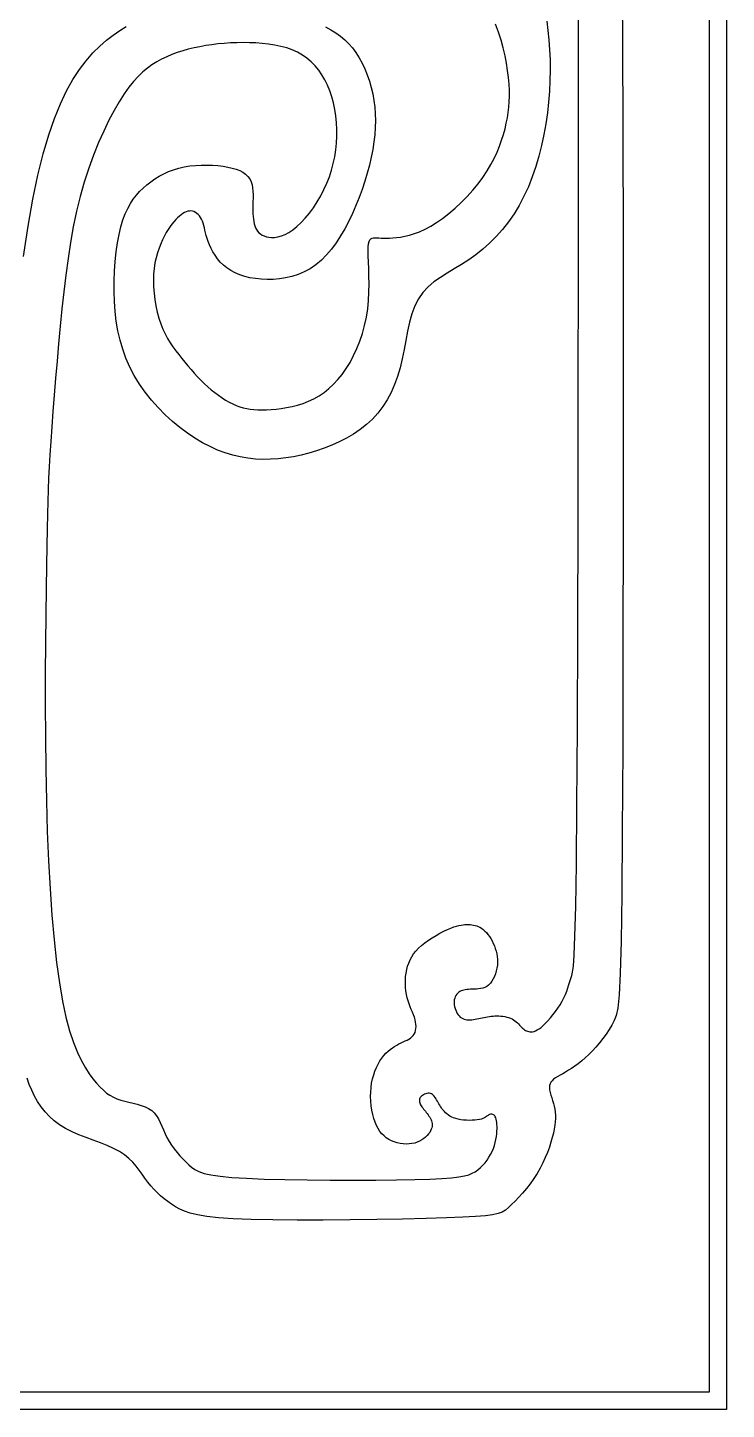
# Model space of a CAD drawing. Extents: x -66030 to 95157, y -13132 to 45879.
# Drawn here: x -30409.7 to -30260.5, y 32018.7 to 32313.6 of the extents above; entities that cross this region are included whole.
import ezdxf

# ---------------------------------------------------------------- set-up
doc = ezdxf.new("R2010")
doc.units = 0
doc.header["$LTSCALE"] = 100
doc.header["$MEASUREMENT"] = 0
for name, color, linetype in [('3', 11, 'CONTINUOUS'), ('4', 121, 'CONTINUOUS'), ('7', 105, 'CONTINUOUS')]:
    doc.layers.add(name, color=color, linetype=linetype)

msp = doc.modelspace()

# ---------------------------------------------------------------- linework, layer by layer
at = {"layer": '3'}
msp.add_lwpolyline([(-30564.12, 32022.4), (-30564.12, 32549.08), (-30264.2, 32549.08), (-30264.2, 32022.4)], close=True, dxfattribs=at)
at = {"layer": '4'}
msp.add_lwpolyline([(-30567.77, 32018.74), (-30567.77, 32552.74), (-30260.54, 32552.74), (-30260.54, 32018.74)], close=True, dxfattribs=at)
at = {"layer": '7'}
for points in [[(-30282.75, 32322.27), (-30282.64, 32294.17), (-30282.58, 32264.89), (-30282.56, 32235.61), (-30282.57, 32207.53), (-30282.61, 32181.84), (-30282.67, 32159.73), (-30282.76, 32142.08), (-30282.87, 32128.6), (-30283.01, 32118.69), (-30283.2, 32111.75), (-30283.43, 32107.18), (-30283.73, 32104.39), (-30284.08, 32102.77), (-30284.51, 32101.73), (-30285.02, 32100.77), (-30285.59, 32099.8), (-30286.23, 32098.83), (-30286.91, 32097.88), (-30287.63, 32096.95), (-30288.37, 32096.07), (-30289.13, 32095.23), (-30289.9, 32094.45), (-30290.66, 32093.74), (-30291.41, 32093.1), (-30292.15, 32092.52), (-30292.87, 32091.99), (-30293.57, 32091.52), (-30294.24, 32091.1), (-30294.87, 32090.71), (-30295.47, 32090.37), (-30296.03, 32090.05), (-30296.54, 32089.75), (-30297, 32089.47), (-30297.4, 32089.18), (-30297.73, 32088.89), (-30298, 32088.57), (-30298.18, 32088.22), (-30298.29, 32087.83), (-30298.31, 32087.39), (-30298.26, 32086.91), (-30298.15, 32086.39), (-30298, 32085.83), (-30297.82, 32085.25), (-30297.64, 32084.65), (-30297.46, 32084.04), (-30297.3, 32083.42), (-30297.17, 32082.8), (-30297.08, 32082.17), (-30297.03, 32081.52), (-30297.03, 32080.84), (-30297.06, 32080.13), (-30297.15, 32079.37), (-30297.28, 32078.56), (-30297.46, 32077.69), (-30297.69, 32076.74), (-30297.98, 32075.74), (-30298.32, 32074.68), (-30298.72, 32073.59), (-30299.18, 32072.47), (-30299.7, 32071.34), (-30300.29, 32070.21), (-30300.94, 32069.08), (-30301.65, 32067.98), (-30302.42, 32066.91), (-30303.21, 32065.88), (-30304.02, 32064.91), (-30304.83, 32064), (-30305.62, 32063.17), (-30306.37, 32062.44), (-30307.07, 32061.8), (-30307.71, 32061.28), (-30308.41, 32060.86), (-30309.27, 32060.52), (-30310.42, 32060.25), (-30311.97, 32060.04), (-30314.06, 32059.87), (-30316.79, 32059.73), (-30320.29, 32059.6), (-30324.62, 32059.48), (-30329.63, 32059.37), (-30335.1, 32059.27), (-30340.82, 32059.19), (-30346.58, 32059.15), (-30352.16, 32059.15), (-30357.35, 32059.19), (-30361.95, 32059.28), (-30365.78, 32059.44), (-30368.9, 32059.65), (-30371.4, 32059.92), (-30373.38, 32060.24), (-30374.94, 32060.6), (-30376.18, 32061.02), (-30377.19, 32061.48), (-30378.08, 32061.97), (-30378.92, 32062.51), (-30379.74, 32063.08), (-30380.52, 32063.68), (-30381.28, 32064.33), (-30382.01, 32065.01), (-30382.7, 32065.72), (-30383.37, 32066.48), (-30384.01, 32067.26), (-30384.62, 32068.09), (-30385.22, 32068.93), (-30385.84, 32069.79), (-30386.51, 32070.64), (-30387.24, 32071.48), (-30388.06, 32072.29), (-30389, 32073.06), (-30390.08, 32073.77), (-30391.32, 32074.42), (-30392.68, 32075.03), (-30394.14, 32075.6), (-30395.65, 32076.16), (-30397.19, 32076.73), (-30398.71, 32077.33), (-30400.18, 32077.97), (-30401.56, 32078.68), (-30402.82, 32079.46), (-30403.97, 32080.33), (-30405.01, 32081.26), (-30405.94, 32082.26), (-30406.78, 32083.33), (-30407.53, 32084.45), (-30408.2, 32085.62), (-30408.79, 32086.84), (-30409.32, 32088.1), (-30409.78, 32089.42)], [(-30298.88, 32314.97), (-30298.61, 32313.02), (-30298.41, 32310.99), (-30298.26, 32308.91), (-30298.18, 32306.76), (-30298.15, 32304.57), (-30298.19, 32302.33), (-30298.3, 32300.05), (-30298.48, 32297.75), (-30298.74, 32295.44), (-30299.07, 32293.11), (-30299.48, 32290.79), (-30299.97, 32288.48), (-30300.55, 32286.2), (-30301.22, 32283.96), (-30301.96, 32281.77), (-30302.8, 32279.66), (-30303.73, 32277.63), (-30304.75, 32275.69), (-30305.86, 32273.87), (-30307.05, 32272.15), (-30308.32, 32270.55), (-30309.66, 32269.05), (-30311.06, 32267.65), (-30312.5, 32266.36), (-30313.99, 32265.17), (-30315.51, 32264.08), (-30317.06, 32263.09), (-30318.6, 32262.15), (-30320.11, 32261.24), (-30321.57, 32260.32), (-30322.94, 32259.35), (-30324.2, 32258.3), (-30325.32, 32257.12), (-30326.27, 32255.77), (-30327.05, 32254.25), (-30327.66, 32252.56), (-30328.16, 32250.75), (-30328.58, 32248.84), (-30328.95, 32246.88), (-30329.31, 32244.9), (-30329.7, 32242.93), (-30330.15, 32241.02), (-30330.69, 32239.18), (-30331.34, 32237.44), (-30332.09, 32235.78), (-30332.94, 32234.21), (-30333.88, 32232.74), (-30334.93, 32231.37), (-30336.08, 32230.09), (-30337.32, 32228.92), (-30338.66, 32227.85), (-30340.08, 32226.87), (-30341.58, 32225.99), (-30343.14, 32225.2), (-30344.73, 32224.49), (-30346.37, 32223.86), (-30348.01, 32223.31), (-30349.66, 32222.83), (-30351.31, 32222.41), (-30352.95, 32222.06), (-30354.58, 32221.79), (-30356.2, 32221.6), (-30357.82, 32221.5), (-30359.43, 32221.48), (-30361.05, 32221.55), (-30362.66, 32221.73), (-30364.27, 32222), (-30365.88, 32222.39), (-30367.5, 32222.88), (-30369.11, 32223.48), (-30370.72, 32224.2), (-30372.33, 32225.04), (-30373.94, 32225.99), (-30375.56, 32227.07), (-30377.16, 32228.27), (-30378.75, 32229.59), (-30380.31, 32231.02), (-30381.81, 32232.54), (-30383.24, 32234.14), (-30384.57, 32235.82), (-30385.8, 32237.56), (-30386.9, 32239.35), (-30387.86, 32241.19), (-30388.68, 32243.07), (-30389.37, 32244.99), (-30389.94, 32246.95), (-30390.4, 32248.95), (-30390.75, 32250.99), (-30390.99, 32253.07), (-30391.15, 32255.18), (-30391.22, 32257.33), (-30391.21, 32259.49), (-30391.13, 32261.63), (-30390.97, 32263.73), (-30390.76, 32265.75), (-30390.47, 32267.67), (-30390.14, 32269.47), (-30389.75, 32271.11), (-30389.31, 32272.58), (-30388.83, 32273.88), (-30388.3, 32275.04), (-30387.73, 32276.07), (-30387.11, 32277), (-30386.45, 32277.84), (-30385.75, 32278.62), (-30385, 32279.35), (-30384.21, 32280.05), (-30383.38, 32280.71), (-30382.5, 32281.33), (-30381.58, 32281.91), (-30380.61, 32282.43), (-30379.59, 32282.9), (-30378.52, 32283.31), (-30377.4, 32283.64), (-30376.24, 32283.91), (-30375.04, 32284.1), (-30373.81, 32284.23), (-30372.59, 32284.29), (-30371.37, 32284.3), (-30370.19, 32284.26), (-30369.04, 32284.17), (-30367.96, 32284.04), (-30366.95, 32283.87), (-30366.01, 32283.66), (-30365.16, 32283.41), (-30364.4, 32283.11), (-30363.72, 32282.75), (-30363.14, 32282.34), (-30362.65, 32281.88), (-30362.26, 32281.35), (-30361.97, 32280.75), (-30361.77, 32280.11), (-30361.65, 32279.42), (-30361.58, 32278.71), (-30361.56, 32277.97), (-30361.56, 32277.24), (-30361.59, 32276.51), (-30361.61, 32275.8), (-30361.62, 32275.13), (-30361.62, 32274.48), (-30361.6, 32273.87), (-30361.55, 32273.29), (-30361.49, 32272.75), (-30361.41, 32272.24), (-30361.3, 32271.76), (-30361.16, 32271.31), (-30361, 32270.9), (-30360.8, 32270.52), (-30360.57, 32270.17), (-30360.29, 32269.86), (-30359.97, 32269.59), (-30359.61, 32269.36), (-30359.19, 32269.17), (-30358.71, 32269.01), (-30358.18, 32268.91), (-30357.58, 32268.85), (-30356.94, 32268.87), (-30356.24, 32268.97), (-30355.51, 32269.16), (-30354.73, 32269.47), (-30353.91, 32269.9), (-30353.06, 32270.46), (-30352.19, 32271.17), (-30351.3, 32272.01), (-30350.41, 32272.98), (-30349.53, 32274.04), (-30348.68, 32275.2), (-30347.87, 32276.43), (-30347.11, 32277.72), (-30346.42, 32279.05), (-30345.8, 32280.41), (-30345.26, 32281.8), (-30344.8, 32283.2), (-30344.42, 32284.63), (-30344.12, 32286.07), (-30343.89, 32287.52), (-30343.74, 32288.97), (-30343.67, 32290.43), (-30343.67, 32291.89), (-30343.74, 32293.34), (-30343.89, 32294.78), (-30344.1, 32296.18), (-30344.39, 32297.55), (-30344.75, 32298.88), (-30345.17, 32300.16), (-30345.67, 32301.37), (-30346.22, 32302.51), (-30346.85, 32303.58), (-30347.54, 32304.58), (-30348.3, 32305.5), (-30349.13, 32306.34), (-30350.04, 32307.1), (-30351.01, 32307.77), (-30352.06, 32308.36), (-30353.19, 32308.86), (-30354.37, 32309.28), (-30355.62, 32309.62), (-30356.91, 32309.89), (-30358.23, 32310.1), (-30359.58, 32310.25), (-30360.94, 32310.35), (-30362.31, 32310.41), (-30363.68, 32310.43), (-30365.03, 32310.41), (-30366.38, 32310.35), (-30367.72, 32310.26), (-30369.04, 32310.14), (-30370.35, 32309.98), (-30371.64, 32309.78), (-30372.91, 32309.56), (-30374.15, 32309.3), (-30375.37, 32309), (-30376.56, 32308.67), (-30377.73, 32308.29), (-30378.87, 32307.87), (-30379.98, 32307.4), (-30381.06, 32306.88), (-30382.1, 32306.31), (-30383.12, 32305.68), (-30384.11, 32304.97), (-30385.09, 32304.16), (-30386.06, 32303.23), (-30387.04, 32302.15), (-30388.04, 32300.91), (-30389.05, 32299.47), (-30390.1, 32297.82), (-30391.19, 32295.95), (-30392.3, 32293.86), (-30393.41, 32291.56), (-30394.52, 32289.08), (-30395.59, 32286.43), (-30396.62, 32283.62), (-30397.57, 32280.67), (-30398.45, 32277.6), (-30399.22, 32274.42), (-30399.91, 32271.14), (-30400.51, 32267.78), (-30401.04, 32264.33), (-30401.51, 32260.8), (-30401.94, 32257.22), (-30402.33, 32253.58), (-30402.7, 32249.89), (-30403.04, 32246.17), (-30403.38, 32242.45), (-30403.69, 32238.78), (-30403.98, 32235.19), (-30404.25, 32231.73), (-30404.49, 32228.42), (-30404.71, 32225.33), (-30404.89, 32222.48), (-30405.05, 32219.88), (-30405.17, 32217.45), (-30405.28, 32215.03), (-30405.36, 32212.52), (-30405.44, 32209.77), (-30405.5, 32206.66), (-30405.57, 32203.06), (-30405.63, 32198.83), (-30405.71, 32193.9), (-30405.78, 32188.34), (-30405.84, 32182.27), (-30405.88, 32175.82), (-30405.9, 32169.11), (-30405.87, 32162.26), (-30405.79, 32155.39), (-30405.66, 32148.64), (-30405.46, 32142.1), (-30405.2, 32135.83), (-30404.86, 32129.86), (-30404.46, 32124.23), (-30404, 32118.98), (-30403.46, 32114.14), (-30402.87, 32109.74), (-30402.2, 32105.84), (-30401.48, 32102.44), (-30400.7, 32099.52), (-30399.88, 32097.02), (-30399.04, 32094.9), (-30398.19, 32093.11), (-30397.34, 32091.61), (-30396.51, 32090.34), (-30395.71, 32089.26), (-30394.94, 32088.33), (-30394.21, 32087.53), (-30393.5, 32086.84), (-30392.79, 32086.26), (-30392.08, 32085.78), (-30391.35, 32085.37), (-30390.59, 32085.03), (-30389.79, 32084.74), (-30388.94, 32084.5), (-30388.05, 32084.28), (-30387.15, 32084.08), (-30386.26, 32083.86), (-30385.4, 32083.61), (-30384.58, 32083.32), (-30383.83, 32082.97), (-30383.17, 32082.54), (-30382.62, 32082.02), (-30382.14, 32081.41), (-30381.74, 32080.73), (-30381.38, 32079.99), (-30381.03, 32079.21), (-30380.69, 32078.4), (-30380.33, 32077.57), (-30379.93, 32076.74), (-30379.46, 32075.93), (-30378.94, 32075.12), (-30378.38, 32074.34), (-30377.78, 32073.59), (-30377.16, 32072.86), (-30376.53, 32072.18), (-30375.9, 32071.54), (-30375.28, 32070.95), (-30374.67, 32070.41), (-30373.98, 32069.93), (-30373.13, 32069.49), (-30372.01, 32069.11), (-30370.53, 32068.77), (-30368.59, 32068.49), (-30366.11, 32068.25), (-30362.98, 32068.05), (-30359.16, 32067.9), (-30354.79, 32067.79), (-30350.03, 32067.71), (-30345.09, 32067.67), (-30340.13, 32067.67), (-30335.35, 32067.69), (-30330.92, 32067.73), (-30327.03, 32067.8), (-30323.82, 32067.9), (-30321.23, 32068.01), (-30319.2, 32068.16), (-30317.62, 32068.34), (-30316.41, 32068.56), (-30315.49, 32068.81), (-30314.77, 32069.12), (-30314.16, 32069.47), (-30313.59, 32069.88), (-30313.04, 32070.34), (-30312.53, 32070.84), (-30312.05, 32071.38), (-30311.61, 32071.95), (-30311.21, 32072.54), (-30310.85, 32073.16), (-30310.53, 32073.79), (-30310.27, 32074.43), (-30310.05, 32075.07), (-30309.87, 32075.71), (-30309.73, 32076.33), (-30309.63, 32076.95), (-30309.55, 32077.54), (-30309.51, 32078.1), (-30309.49, 32078.62), (-30309.48, 32079.11), (-30309.5, 32079.56), (-30309.54, 32079.97), (-30309.59, 32080.33), (-30309.67, 32080.65), (-30309.76, 32080.93), (-30309.86, 32081.17), (-30309.98, 32081.37), (-30310.11, 32081.52), (-30310.26, 32081.63), (-30310.41, 32081.7), (-30310.58, 32081.74), (-30310.74, 32081.74), (-30310.91, 32081.72), (-30311.08, 32081.66), (-30311.24, 32081.58), (-30311.4, 32081.48), (-30311.57, 32081.36), (-30311.75, 32081.23), (-30311.95, 32081.09), (-30312.19, 32080.95), (-30312.48, 32080.82), (-30312.81, 32080.7), (-30313.22, 32080.6), (-30313.69, 32080.52), (-30314.22, 32080.46), (-30314.8, 32080.43), (-30315.41, 32080.42), (-30316.02, 32080.44), (-30316.63, 32080.48), (-30317.23, 32080.56), (-30317.78, 32080.66), (-30318.29, 32080.79), (-30318.75, 32080.94), (-30319.16, 32081.12), (-30319.53, 32081.32), (-30319.87, 32081.54), (-30320.18, 32081.78), (-30320.46, 32082.03), (-30320.71, 32082.29), (-30320.94, 32082.56), (-30321.16, 32082.84), (-30321.36, 32083.12), (-30321.55, 32083.4), (-30321.72, 32083.69), (-30321.89, 32083.97), (-30322.06, 32084.26), (-30322.22, 32084.54), (-30322.38, 32084.81), (-30322.55, 32085.07), (-30322.72, 32085.32), (-30322.89, 32085.55), (-30323.07, 32085.75), (-30323.27, 32085.92), (-30323.48, 32086.05), (-30323.7, 32086.14), (-30323.94, 32086.19), (-30324.19, 32086.19), (-30324.44, 32086.16), (-30324.7, 32086.1), (-30324.95, 32086.01), (-30325.18, 32085.89), (-30325.39, 32085.76), (-30325.58, 32085.62), (-30325.74, 32085.46), (-30325.86, 32085.3), (-30325.96, 32085.13), (-30326.02, 32084.95), (-30326.06, 32084.76), (-30326.06, 32084.57), (-30326.04, 32084.37), (-30325.98, 32084.17), (-30325.9, 32083.96), (-30325.79, 32083.74), (-30325.66, 32083.52), (-30325.51, 32083.29), (-30325.34, 32083.06), (-30325.16, 32082.83), (-30324.97, 32082.59), (-30324.78, 32082.35), (-30324.58, 32082.11), (-30324.39, 32081.86), (-30324.19, 32081.61), (-30324.01, 32081.35), (-30323.84, 32081.1), (-30323.69, 32080.83), (-30323.56, 32080.56), (-30323.45, 32080.29), (-30323.38, 32080.01), (-30323.33, 32079.72), (-30323.32, 32079.43), (-30323.34, 32079.13), (-30323.41, 32078.82), (-30323.51, 32078.51), (-30323.66, 32078.19), (-30323.85, 32077.85), (-30324.1, 32077.52), (-30324.39, 32077.18), (-30324.73, 32076.85), (-30325.11, 32076.53), (-30325.54, 32076.24), (-30326.01, 32075.97), (-30326.51, 32075.75), (-30327.06, 32075.58), (-30327.64, 32075.45), (-30328.26, 32075.38), (-30328.89, 32075.37), (-30329.53, 32075.41), (-30330.18, 32075.5), (-30330.81, 32075.64), (-30331.43, 32075.83), (-30332.03, 32076.07), (-30332.59, 32076.36), (-30333.11, 32076.7), (-30333.6, 32077.1), (-30334.06, 32077.56), (-30334.47, 32078.08), (-30334.86, 32078.66), (-30335.2, 32079.32), (-30335.51, 32080.04), (-30335.78, 32080.84), (-30336.01, 32081.7), (-30336.19, 32082.61), (-30336.33, 32083.55), (-30336.42, 32084.52), (-30336.46, 32085.5), (-30336.45, 32086.47), (-30336.37, 32087.43), (-30336.24, 32088.37), (-30336.05, 32089.26), (-30335.81, 32090.13), (-30335.53, 32090.95), (-30335.21, 32091.72), (-30334.85, 32092.44), (-30334.47, 32093.11), (-30334.06, 32093.72), (-30333.64, 32094.26), (-30333.2, 32094.75), (-30332.75, 32095.19), (-30332.29, 32095.57), (-30331.82, 32095.92), (-30331.35, 32096.22), (-30330.89, 32096.49), (-30330.42, 32096.74), (-30329.96, 32096.96), (-30329.52, 32097.16), (-30329.08, 32097.36), (-30328.68, 32097.56), (-30328.29, 32097.77), (-30327.95, 32097.99), (-30327.64, 32098.24), (-30327.37, 32098.52), (-30327.15, 32098.84), (-30326.98, 32099.2), (-30326.86, 32099.59), (-30326.79, 32100.01), (-30326.76, 32100.45), (-30326.78, 32100.92), (-30326.85, 32101.41), (-30326.97, 32101.91), (-30327.13, 32102.43), (-30327.32, 32102.95), (-30327.55, 32103.5), (-30327.78, 32104.07), (-30328.02, 32104.66), (-30328.26, 32105.27), (-30328.47, 32105.92), (-30328.66, 32106.59), (-30328.82, 32107.3), (-30328.93, 32108.04), (-30329.01, 32108.79), (-30329.05, 32109.56), (-30329.04, 32110.33), (-30328.99, 32111.1), (-30328.9, 32111.86), (-30328.76, 32112.6), (-30328.57, 32113.31), (-30328.33, 32114), (-30328.04, 32114.67), (-30327.69, 32115.32), (-30327.28, 32115.95), (-30326.8, 32116.56), (-30326.24, 32117.16), (-30325.61, 32117.74), (-30324.9, 32118.31), (-30324.14, 32118.87), (-30323.33, 32119.39), (-30322.49, 32119.89), (-30321.66, 32120.35), (-30320.85, 32120.77), (-30320.07, 32121.13), (-30319.35, 32121.44), (-30318.71, 32121.69), (-30318.13, 32121.88), (-30317.62, 32122.02), (-30317.15, 32122.11), (-30316.72, 32122.17), (-30316.33, 32122.21), (-30315.95, 32122.22), (-30315.59, 32122.21), (-30315.23, 32122.19), (-30314.88, 32122.16), (-30314.53, 32122.11), (-30314.18, 32122.04), (-30313.83, 32121.94), (-30313.48, 32121.8), (-30313.13, 32121.63), (-30312.79, 32121.41), (-30312.44, 32121.14), (-30312.1, 32120.83), (-30311.76, 32120.48), (-30311.43, 32120.08), (-30311.12, 32119.66), (-30310.82, 32119.2), (-30310.54, 32118.71), (-30310.29, 32118.2), (-30310.06, 32117.68), (-30309.86, 32117.13), (-30309.69, 32116.56), (-30309.56, 32115.98), (-30309.46, 32115.39), (-30309.4, 32114.79), (-30309.39, 32114.17), (-30309.42, 32113.55), (-30309.51, 32112.93), (-30309.64, 32112.31), (-30309.81, 32111.71), (-30310.03, 32111.13), (-30310.28, 32110.59), (-30310.58, 32110.1), (-30310.91, 32109.67), (-30311.27, 32109.3), (-30311.67, 32109.02), (-30312.09, 32108.8), (-30312.53, 32108.65), (-30312.98, 32108.54), (-30313.44, 32108.48), (-30313.89, 32108.44), (-30314.33, 32108.42), (-30314.76, 32108.41), (-30315.16, 32108.4), (-30315.55, 32108.38), (-30315.91, 32108.35), (-30316.25, 32108.3), (-30316.57, 32108.24), (-30316.87, 32108.16), (-30317.15, 32108.05), (-30317.41, 32107.92), (-30317.66, 32107.75), (-30317.88, 32107.56), (-30318.08, 32107.33), (-30318.26, 32107.08), (-30318.41, 32106.8), (-30318.52, 32106.5), (-30318.6, 32106.17), (-30318.64, 32105.82), (-30318.65, 32105.46), (-30318.61, 32105.08), (-30318.54, 32104.69), (-30318.44, 32104.31), (-30318.31, 32103.94), (-30318.16, 32103.58), (-30317.98, 32103.25), (-30317.78, 32102.96), (-30317.56, 32102.7), (-30317.33, 32102.48), (-30317.08, 32102.3), (-30316.81, 32102.15), (-30316.53, 32102.04), (-30316.23, 32101.96), (-30315.92, 32101.9), (-30315.59, 32101.88), (-30315.25, 32101.88), (-30314.89, 32101.9), (-30314.53, 32101.95), (-30314.16, 32102), (-30313.78, 32102.07), (-30313.4, 32102.15), (-30313.01, 32102.23), (-30312.63, 32102.31), (-30312.25, 32102.39), (-30311.87, 32102.46), (-30311.49, 32102.53), (-30311.11, 32102.59), (-30310.72, 32102.64), (-30310.33, 32102.68), (-30309.93, 32102.7), (-30309.52, 32102.71), (-30309.1, 32102.7), (-30308.67, 32102.68), (-30308.24, 32102.63), (-30307.82, 32102.56), (-30307.4, 32102.47), (-30307.01, 32102.36), (-30306.63, 32102.23), (-30306.28, 32102.06), (-30305.96, 32101.88), (-30305.67, 32101.67), (-30305.4, 32101.45), (-30305.15, 32101.22), (-30304.92, 32100.99), (-30304.7, 32100.75), (-30304.48, 32100.52), (-30304.28, 32100.31), (-30304.07, 32100.11), (-30303.86, 32099.93), (-30303.64, 32099.77), (-30303.42, 32099.63), (-30303.2, 32099.52), (-30302.96, 32099.43), (-30302.72, 32099.36), (-30302.46, 32099.32), (-30302.18, 32099.32), (-30301.89, 32099.34), (-30301.58, 32099.42), (-30301.25, 32099.54), (-30300.89, 32099.71), (-30300.5, 32099.96), (-30300.08, 32100.27), (-30299.62, 32100.66), (-30299.13, 32101.13), (-30298.61, 32101.67), (-30298.08, 32102.28), (-30297.55, 32102.93), (-30297.02, 32103.63), (-30296.52, 32104.35), (-30296.04, 32105.09), (-30295.61, 32105.83), (-30295.23, 32106.56), (-30294.9, 32107.29), (-30294.61, 32108.01), (-30294.36, 32108.71), (-30294.13, 32109.4), (-30293.92, 32110.07), (-30293.73, 32110.72), (-30293.55, 32111.35), (-30293.37, 32112.05), (-30293.19, 32113.31), (-30293.01, 32115.67), (-30292.85, 32119.73), (-30292.7, 32126.04), (-30292.56, 32135.17), (-30292.44, 32147.7), (-30292.34, 32164.19), (-30292.26, 32184.94), (-30292.2, 32209.08), (-30292.16, 32235.5), (-30292.13, 32263.05), (-30292.11, 32290.6), (-30292.09, 32317.03)], [(-30410.53, 32264.79), (-30409.55, 32271.26), (-30408.52, 32277.03), (-30407.45, 32282.16), (-30406.32, 32286.7), (-30405.15, 32290.71), (-30403.93, 32294.25), (-30402.66, 32297.36), (-30401.34, 32300.11), (-30399.98, 32302.54), (-30398.58, 32304.68), (-30397.16, 32306.57), (-30395.71, 32308.22), (-30394.26, 32309.66), (-30392.82, 32310.92), (-30391.39, 32312.02), (-30389.98, 32312.99), (-30388.61, 32313.84)], [(-30346.06, 32313.79), (-30344.92, 32313.15), (-30343.86, 32312.49), (-30342.88, 32311.79), (-30341.97, 32311.03), (-30341.13, 32310.2), (-30340.34, 32309.29), (-30339.59, 32308.29), (-30338.9, 32307.2), (-30338.27, 32306.04), (-30337.69, 32304.81), (-30337.17, 32303.53), (-30336.71, 32302.21), (-30336.32, 32300.85), (-30336, 32299.47), (-30335.75, 32298.08), (-30335.57, 32296.67), (-30335.46, 32295.24), (-30335.42, 32293.78), (-30335.46, 32292.29), (-30335.57, 32290.77), (-30335.75, 32289.22), (-30336, 32287.61), (-30336.32, 32285.96), (-30336.71, 32284.28), (-30337.17, 32282.57), (-30337.69, 32280.84), (-30338.27, 32279.1), (-30338.9, 32277.37), (-30339.59, 32275.66), (-30340.34, 32273.97), (-30341.13, 32272.32), (-30341.97, 32270.71), (-30342.86, 32269.18), (-30343.8, 32267.72), (-30344.79, 32266.36), (-30345.85, 32265.11), (-30346.95, 32263.99), (-30348.12, 32263), (-30349.35, 32262.17), (-30350.62, 32261.49), (-30351.93, 32260.93), (-30353.26, 32260.51), (-30354.6, 32260.2), (-30355.94, 32260), (-30357.26, 32259.89), (-30358.56, 32259.87), (-30359.83, 32259.92), (-30361.05, 32260.05), (-30362.22, 32260.26), (-30363.33, 32260.54), (-30364.38, 32260.88), (-30365.37, 32261.3), (-30366.28, 32261.78), (-30367.12, 32262.33), (-30367.87, 32262.94), (-30368.55, 32263.6), (-30369.14, 32264.31), (-30369.67, 32265.03), (-30370.12, 32265.77), (-30370.51, 32266.51), (-30370.85, 32267.24), (-30371.12, 32267.95), (-30371.34, 32268.61), (-30371.53, 32269.24), (-30371.68, 32269.84), (-30371.81, 32270.4), (-30371.93, 32270.92), (-30372.05, 32271.42), (-30372.19, 32271.88), (-30372.34, 32272.32), (-30372.53, 32272.72), (-30372.75, 32273.09), (-30372.99, 32273.43), (-30373.26, 32273.73), (-30373.54, 32273.98), (-30373.84, 32274.19), (-30374.16, 32274.35), (-30374.48, 32274.45), (-30374.81, 32274.5), (-30375.14, 32274.49), (-30375.48, 32274.43), (-30375.82, 32274.32), (-30376.17, 32274.15), (-30376.53, 32273.94), (-30376.9, 32273.69), (-30377.28, 32273.38), (-30377.66, 32273.04), (-30378.06, 32272.65), (-30378.46, 32272.21), (-30378.86, 32271.71), (-30379.27, 32271.17), (-30379.67, 32270.56), (-30380.08, 32269.9), (-30380.48, 32269.17), (-30380.88, 32268.37), (-30381.26, 32267.51), (-30381.62, 32266.58), (-30381.95, 32265.59), (-30382.24, 32264.53), (-30382.48, 32263.41), (-30382.66, 32262.23), (-30382.77, 32260.98), (-30382.81, 32259.68), (-30382.78, 32258.33), (-30382.67, 32256.96), (-30382.5, 32255.58), (-30382.27, 32254.22), (-30381.98, 32252.89), (-30381.64, 32251.62), (-30381.25, 32250.41), (-30380.8, 32249.29), (-30380.32, 32248.25), (-30379.79, 32247.28), (-30379.24, 32246.37), (-30378.65, 32245.49), (-30378.04, 32244.66), (-30377.41, 32243.84), (-30376.77, 32243.04), (-30376.11, 32242.24), (-30375.45, 32241.45), (-30374.78, 32240.66), (-30374.09, 32239.89), (-30373.39, 32239.13), (-30372.68, 32238.39), (-30371.96, 32237.68), (-30371.22, 32236.99), (-30370.47, 32236.34), (-30369.71, 32235.73), (-30368.94, 32235.16), (-30368.17, 32234.62), (-30367.4, 32234.14), (-30366.63, 32233.7), (-30365.87, 32233.31), (-30365.12, 32232.98), (-30364.38, 32232.7), (-30363.64, 32232.48), (-30362.9, 32232.31), (-30362.14, 32232.18), (-30361.35, 32232.1), (-30360.53, 32232.05), (-30359.65, 32232.04), (-30358.71, 32232.06), (-30357.7, 32232.12), (-30356.64, 32232.21), (-30355.52, 32232.34), (-30354.38, 32232.52), (-30353.21, 32232.76), (-30352.03, 32233.07), (-30350.86, 32233.44), (-30349.7, 32233.89), (-30348.57, 32234.43), (-30347.47, 32235.06), (-30346.41, 32235.78), (-30345.38, 32236.59), (-30344.39, 32237.51), (-30343.44, 32238.52), (-30342.53, 32239.63), (-30341.66, 32240.86), (-30340.85, 32242.19), (-30340.09, 32243.62), (-30339.39, 32245.13), (-30338.77, 32246.72), (-30338.21, 32248.38), (-30337.74, 32250.08), (-30337.37, 32251.83), (-30337.09, 32253.61), (-30336.91, 32255.41), (-30336.81, 32257.19), (-30336.79, 32258.94), (-30336.81, 32260.61), (-30336.86, 32262.18), (-30336.91, 32263.61), (-30336.96, 32264.88), (-30336.98, 32265.96), (-30336.96, 32266.83), (-30336.89, 32267.49), (-30336.77, 32267.99), (-30336.61, 32268.33), (-30336.4, 32268.56), (-30336.15, 32268.69), (-30335.85, 32268.75), (-30335.51, 32268.76), (-30335.12, 32268.75), (-30334.69, 32268.73), (-30334.21, 32268.71), (-30333.68, 32268.69), (-30333.09, 32268.68), (-30332.43, 32268.69), (-30331.72, 32268.73), (-30330.93, 32268.81), (-30330.07, 32268.93), (-30329.15, 32269.1), (-30328.16, 32269.34), (-30327.11, 32269.67), (-30326.01, 32270.08), (-30324.85, 32270.6), (-30323.64, 32271.24), (-30322.38, 32272.01), (-30321.09, 32272.92), (-30319.77, 32273.95), (-30318.45, 32275.08), (-30317.14, 32276.31), (-30315.88, 32277.59), (-30314.67, 32278.93), (-30313.54, 32280.29), (-30312.51, 32281.67), (-30311.6, 32283.03), (-30310.79, 32284.39), (-30310.09, 32285.73), (-30309.48, 32287.04), (-30308.95, 32288.34), (-30308.5, 32289.6), (-30308.11, 32290.84), (-30307.78, 32292.04), (-30307.5, 32293.2), (-30307.27, 32294.34), (-30307.08, 32295.48), (-30306.95, 32296.62), (-30306.86, 32297.79), (-30306.83, 32299), (-30306.85, 32300.26), (-30306.92, 32301.59), (-30307.04, 32303), (-30307.22, 32304.49), (-30307.46, 32306.04), (-30307.78, 32307.64), (-30308.16, 32309.29), (-30308.63, 32310.96), (-30309.18, 32312.65), (-30309.82, 32314.35)]]:
    msp.add_lwpolyline(points, dxfattribs=at)

doc.saveas('drawing.dxf')
